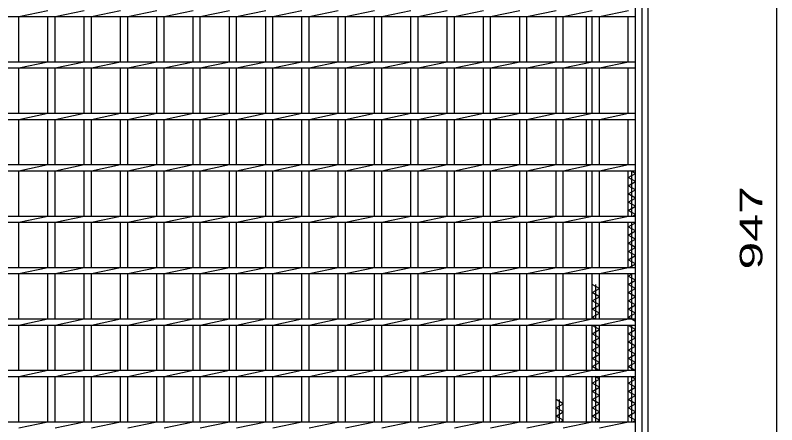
# Model space of a CAD drawing. Units: millimetres, scale not verified. Extents: x -1820 to 1731, y -1282 to 1054.
# Drawn here: x -956 to -216, y -51 to 347 of the extents above; entities that cross this region are included whole.
import ezdxf
from ezdxf.enums import TextEntityAlignment as Align

# ---------------------------------------------------------------- set-up
doc = ezdxf.new("R2010")
doc.units = ezdxf.units.MM
doc.header["$LTSCALE"] = 10
for name, color, linetype, lineweight in [('16', 3, 'Continuous', 25), ('19', 6, 'Continuous', 25), ('22', 4, 'Continuous', 25)]:
    doc.layers.add(name, color=color, linetype=linetype, lineweight=lineweight)
doc.styles.add('ベクトル', font='')
doc.styles.get('ベクトル').set_extended_font_data('ベクトル')

msp = doc.modelspace()

# ---------------------------------------------------------------- linework, layer by layer
at = {"layer": '16'}
for p, q in [((-353, -346.5), (-353, 644.5)), ((-952.7, 346), (-924.4, 352)), ((-917.4, 346), (-889.1, 352)), ((-882.1, 346), (-853.8, 352)), ((-846.8, 346), (-818.5, 352)), ((-811.5, 346), (-783.2, 352)), ((-776.2, 346), (-747.9, 352)), ((-740.9, 346), (-712.6, 352)), ((-705.6, 346), (-677.3, 352)), ((-670.3, 346), (-642, 352)), ((-635, 346), (-606.7, 352)), ((-599.7, 346), (-571.4, 352)), ((-564.4, 346), (-536.1, 352)), ((-529.1, 346), (-500.8, 352)), ((-493.8, 346), (-465.5, 352)), ((-458.5, 346), (-430.2, 352)), ((-423.2, 346), (-394.9, 352)), ((-387.9, 346), (-359.6, 352)), ((-353, 346), (-353, 352)), ((-1348, 346), (-353, 346)), ((-952.7, 302), (-952.7, 346)), ((-924.4, 302), (-924.4, 346)), ((-917.4, 302), (-917.4, 346)), ((-889.1, 302), (-889.1, 346)), ((-882.1, 302), (-882.1, 346)), ((-853.8, 302), (-853.8, 346)), ((-846.8, 302), (-846.8, 346)), ((-818.5, 302), (-818.5, 346)), ((-811.5, 302), (-811.5, 346)), ((-783.2, 302), (-783.2, 346)), ((-776.2, 302), (-776.2, 346)), ((-747.9, 302), (-747.9, 346)), ((-740.9, 302), (-740.9, 346)), ((-712.6, 302), (-712.6, 346)), ((-705.6, 302), (-705.6, 346)), ((-677.3, 302), (-677.3, 346)), ((-670.3, 302), (-670.3, 346)), ((-642, 302), (-642, 346)), ((-635, 302), (-635, 346)), ((-606.7, 302), (-606.7, 346)), ((-599.7, 302), (-599.7, 346)), ((-571.4, 302), (-571.4, 346)), ((-564.4, 302), (-564.4, 346)), ((-536.1, 302), (-536.1, 346)), ((-529.1, 302), (-529.1, 346)), ((-500.8, 302), (-500.8, 346)), ((-493.8, 302), (-493.8, 346)), ((-465.5, 302), (-465.5, 346)), ((-458.5, 302), (-458.5, 346)), ((-430.2, 302), (-430.2, 346)), ((-423.2, 302), (-423.2, 346)), ((-394.9, 302), (-394.9, 346)), ((-387.9, 302), (-387.9, 346)), ((-360, 302), (-360, 346)), ((-1348, 302), (-353, 302)), ((-952.7, 296), (-924.4, 302)), ((-917.4, 296), (-889.1, 302)), ((-882.1, 296), (-853.8, 302)), ((-846.8, 296), (-818.5, 302)), ((-811.5, 296), (-783.2, 302)), ((-776.2, 296), (-747.9, 302)), ((-740.9, 296), (-712.6, 302)), ((-705.6, 296), (-677.3, 302)), ((-670.3, 296), (-642, 302)), ((-635, 296), (-606.7, 302)), ((-599.7, 296), (-571.4, 302)), ((-564.4, 296), (-536.1, 302)), ((-529.1, 296), (-500.8, 302)), ((-493.8, 296), (-465.5, 302)), ((-458.5, 296), (-430.2, 302)), ((-423.2, 296), (-394.9, 302)), ((-387.9, 296), (-359.6, 302)), ((-353, 296), (-353, 302)), ((-1348, 296), (-353, 296)), ((-952.7, 252), (-952.7, 296)), ((-924.4, 252), (-924.4, 296)), ((-917.4, 252), (-917.4, 296)), ((-889.1, 252), (-889.1, 296)), ((-882.1, 252), (-882.1, 296)), ((-853.8, 252), (-853.8, 296)), ((-846.8, 252), (-846.8, 296)), ((-818.5, 252), (-818.5, 296)), ((-811.5, 252), (-811.5, 296)), ((-783.2, 252), (-783.2, 296)), ((-776.2, 252), (-776.2, 296)), ((-747.9, 252), (-747.9, 296)), ((-740.9, 252), (-740.9, 296)), ((-712.6, 252), (-712.6, 296)), ((-705.6, 252), (-705.6, 296)), ((-677.3, 252), (-677.3, 296)), ((-670.3, 252), (-670.3, 296)), ((-642, 252), (-642, 296)), ((-635, 252), (-635, 296)), ((-606.7, 252), (-606.7, 296)), ((-599.7, 252), (-599.7, 296)), ((-571.4, 252), (-571.4, 296)), ((-564.4, 252), (-564.4, 296)), ((-536.1, 252), (-536.1, 296)), ((-529.1, 252), (-529.1, 296)), ((-500.8, 252), (-500.8, 296)), ((-493.8, 252), (-493.8, 296)), ((-465.5, 252), (-465.5, 296)), ((-458.5, 252), (-458.5, 296)), ((-430.2, 252), (-430.2, 296)), ((-423.2, 252), (-423.2, 296)), ((-394.9, 252), (-394.9, 296)), ((-387.9, 252), (-387.9, 296)), ((-360, 252), (-360, 296)), ((-1348, 252), (-353, 252)), ((-952.7, 246), (-924.4, 252)), ((-917.4, 246), (-889.1, 252)), ((-882.1, 246), (-853.8, 252)), ((-846.8, 246), (-818.5, 252)), ((-811.5, 246), (-783.2, 252)), ((-776.2, 246), (-747.9, 252)), ((-740.9, 246), (-712.6, 252)), ((-705.6, 246), (-677.3, 252)), ((-670.3, 246), (-642, 252)), ((-635, 246), (-606.7, 252)), ((-599.7, 246), (-571.4, 252)), ((-564.4, 246), (-536.1, 252)), ((-529.1, 246), (-500.8, 252)), ((-493.8, 246), (-465.5, 252)), ((-458.5, 246), (-430.2, 252)), ((-423.2, 246), (-394.9, 252)), ((-387.9, 246), (-359.6, 252)), ((-353, 246), (-353, 252)), ((-1348, 246), (-353, 246)), ((-952.7, 202), (-952.7, 246)), ((-924.4, 202), (-924.4, 246)), ((-917.4, 202), (-917.4, 246)), ((-889.1, 202), (-889.1, 246)), ((-882.1, 202), (-882.1, 246)), ((-853.8, 202), (-853.8, 246)), ((-846.8, 202), (-846.8, 246)), ((-818.5, 202), (-818.5, 246)), ((-811.5, 202), (-811.5, 246)), ((-783.2, 202), (-783.2, 246)), ((-776.2, 202), (-776.2, 246)), ((-747.9, 202), (-747.9, 246)), ((-740.9, 202), (-740.9, 246)), ((-712.6, 202), (-712.6, 246)), ((-705.6, 202), (-705.6, 246)), ((-677.3, 202), (-677.3, 246)), ((-670.3, 202), (-670.3, 246)), ((-642, 202), (-642, 246)), ((-635, 202), (-635, 246)), ((-606.7, 202), (-606.7, 246)), ((-599.7, 202), (-599.7, 246)), ((-571.4, 202), (-571.4, 246)), ((-564.4, 202), (-564.4, 246)), ((-536.1, 202), (-536.1, 246)), ((-529.1, 202), (-529.1, 246)), ((-500.8, 202), (-500.8, 246)), ((-493.8, 202), (-493.8, 246)), ((-465.5, 202), (-465.5, 246)), ((-458.5, 202), (-458.5, 246)), ((-430.2, 202), (-430.2, 246)), ((-423.2, 202), (-423.2, 246)), ((-394.9, 202), (-394.9, 246)), ((-387.9, 202), (-387.9, 246)), ((-360, 202), (-360, 246)), ((-1348, 202), (-353, 202)), ((-952.7, 196), (-924.4, 202)), ((-917.4, 196), (-889.1, 202)), ((-882.1, 196), (-853.8, 202)), ((-846.8, 196), (-818.5, 202)), ((-811.5, 196), (-783.2, 202)), ((-776.2, 196), (-747.9, 202)), ((-740.9, 196), (-712.6, 202)), ((-705.6, 196), (-677.3, 202)), ((-670.3, 196), (-642, 202)), ((-635, 196), (-606.7, 202)), ((-599.7, 196), (-571.4, 202)), ((-564.4, 196), (-536.1, 202)), ((-529.1, 196), (-500.8, 202)), ((-493.8, 196), (-465.5, 202)), ((-458.5, 196), (-430.2, 202)), ((-423.2, 196), (-394.9, 202)), ((-387.9, 196), (-359.6, 202)), ((-353, 196), (-353, 202)), ((-1348, 196), (-353, 196)), ((-952.7, 152), (-952.7, 196)), ((-924.4, 152), (-924.4, 196)), ((-917.4, 152), (-917.4, 196)), ((-889.1, 152), (-889.1, 196)), ((-882.1, 152), (-882.1, 196)), ((-853.8, 152), (-853.8, 196)), ((-846.8, 152), (-846.8, 196)), ((-818.5, 152), (-818.5, 196)), ((-811.5, 152), (-811.5, 196)), ((-783.2, 152), (-783.2, 196)), ((-776.2, 152), (-776.2, 196)), ((-747.9, 152), (-747.9, 196)), ((-740.9, 152), (-740.9, 196)), ((-712.6, 152), (-712.6, 196)), ((-705.6, 152), (-705.6, 196)), ((-677.3, 152), (-677.3, 196)), ((-670.3, 152), (-670.3, 196)), ((-642, 152), (-642, 196)), ((-635, 152), (-635, 196)), ((-606.7, 152), (-606.7, 196)), ((-599.7, 152), (-599.7, 196)), ((-571.4, 152), (-571.4, 196)), ((-564.4, 152), (-564.4, 196)), ((-536.1, 152), (-536.1, 196)), ((-529.1, 152), (-529.1, 196)), ((-500.8, 152), (-500.8, 196)), ((-493.8, 152), (-493.8, 196)), ((-465.5, 152), (-465.5, 196)), ((-458.5, 152), (-458.5, 196)), ((-430.2, 152), (-430.2, 196)), ((-423.2, 152), (-423.2, 196)), ((-394.9, 152), (-394.9, 196)), ((-387.9, 152), (-387.9, 196)), ((-360, 152), (-360, 196)), ((-360, 189.5), (-353, 193.5)), ((-353, 193.5), (-357.37, 196)), ((-356.5, 152), (-356.5, 196)), ((-353, 185.5), (-360, 189.5)), ((-360, 181.5), (-353, 185.5)), ((-353, 177.5), (-360, 181.5)), ((-360, 173.5), (-353, 177.5)), ((-353, 169.5), (-360, 173.5)), ((-360, 165.5), (-353, 169.5)), ((-353, 161.5), (-360, 165.5)), ((-360, 157.5), (-353, 161.5)), ((-353, 153.5), (-360, 157.5)), ((-1348, 152), (-353, 152)), ((-952.7, 146), (-924.4, 152)), ((-917.4, 146), (-889.1, 152)), ((-882.1, 146), (-853.8, 152)), ((-846.8, 146), (-818.5, 152)), ((-811.5, 146), (-783.2, 152)), ((-776.2, 146), (-747.9, 152)), ((-740.9, 146), (-712.6, 152)), ((-705.6, 146), (-677.3, 152)), ((-670.3, 146), (-642, 152)), ((-635, 146), (-606.7, 152)), ((-599.7, 146), (-571.4, 152)), ((-564.4, 146), (-536.1, 152)), ((-529.1, 146), (-500.8, 152)), ((-493.8, 146), (-465.5, 152)), ((-458.5, 146), (-430.2, 152)), ((-423.2, 146), (-394.9, 152)), ((-387.9, 146), (-359.6, 152)), ((-355.62, 152), (-353, 153.5)), ((-353, 146), (-353, 152)), ((-1348, 146), (-353, 146)), ((-952.7, 102), (-952.7, 146)), ((-924.4, 102), (-924.4, 146)), ((-917.4, 102), (-917.4, 146)), ((-889.1, 102), (-889.1, 146)), ((-882.1, 102), (-882.1, 146)), ((-853.8, 102), (-853.8, 146)), ((-846.8, 102), (-846.8, 146)), ((-818.5, 102), (-818.5, 146)), ((-811.5, 102), (-811.5, 146)), ((-783.2, 102), (-783.2, 146)), ((-776.2, 102), (-776.2, 146)), ((-747.9, 102), (-747.9, 146)), ((-740.9, 102), (-740.9, 146)), ((-712.6, 102), (-712.6, 146)), ((-705.6, 102), (-705.6, 146)), ((-677.3, 102), (-677.3, 146)), ((-670.3, 102), (-670.3, 146)), ((-642, 102), (-642, 146)), ((-635, 102), (-635, 146)), ((-606.7, 102), (-606.7, 146)), ((-599.7, 102), (-599.7, 146)), ((-571.4, 102), (-571.4, 146)), ((-564.4, 102), (-564.4, 146)), ((-536.1, 102), (-536.1, 146)), ((-529.1, 102), (-529.1, 146)), ((-500.8, 102), (-500.8, 146)), ((-493.8, 102), (-493.8, 146)), ((-465.5, 102), (-465.5, 146)), ((-458.5, 102), (-458.5, 146)), ((-430.2, 102), (-430.2, 146)), ((-423.2, 102), (-423.2, 146)), ((-394.9, 102), (-394.9, 146)), ((-387.9, 102), (-387.9, 146)), ((-360, 102), (-360, 146)), ((-360, 141.5), (-353, 145.5)), ((-353, 137.5), (-360, 141.5)), ((-356.5, 102), (-356.5, 146)), ((-353, 145.5), (-353.87, 146)), ((-360, 133.5), (-353, 137.5)), ((-353, 129.5), (-360, 133.5)), ((-360, 125.5), (-353, 129.5)), ((-353, 121.5), (-360, 125.5)), ((-360, 117.5), (-353, 121.5)), ((-353, 113.5), (-360, 117.5)), ((-360, 109.5), (-353, 113.5)), ((-353, 105.5), (-360, 109.5)), ((-359.12, 102), (-353, 105.5)), ((-1348, 102), (-353, 102)), ((-952.7, 96), (-924.4, 102)), ((-917.4, 96), (-889.1, 102)), ((-882.1, 96), (-853.8, 102)), ((-846.8, 96), (-818.5, 102)), ((-811.5, 96), (-783.2, 102)), ((-776.2, 96), (-747.9, 102)), ((-740.9, 96), (-712.6, 102)), ((-705.6, 96), (-677.3, 102)), ((-670.3, 96), (-642, 102)), ((-635, 96), (-606.7, 102)), ((-599.7, 96), (-571.4, 102)), ((-564.4, 96), (-536.1, 102)), ((-529.1, 96), (-500.8, 102)), ((-493.8, 96), (-465.5, 102)), ((-458.5, 96), (-430.2, 102)), ((-423.2, 96), (-394.9, 102)), ((-387.9, 96), (-359.6, 102)), ((-353, 96), (-353, 102)), ((-1348, 96), (-353, 96)), ((-952.7, 52), (-952.7, 96)), ((-924.4, 52), (-924.4, 96)), ((-917.4, 52), (-917.4, 96)), ((-889.1, 52), (-889.1, 96)), ((-882.1, 52), (-882.1, 96)), ((-853.8, 52), (-853.8, 96)), ((-846.8, 52), (-846.8, 96)), ((-818.5, 52), (-818.5, 96)), ((-811.5, 52), (-811.5, 96)), ((-783.2, 52), (-783.2, 96)), ((-776.2, 52), (-776.2, 96)), ((-747.9, 52), (-747.9, 96)), ((-740.9, 52), (-740.9, 96)), ((-712.6, 52), (-712.6, 96)), ((-705.6, 52), (-705.6, 96)), ((-677.3, 52), (-677.3, 96)), ((-670.3, 52), (-670.3, 96)), ((-642, 52), (-642, 96)), ((-635, 52), (-635, 96)), ((-606.7, 52), (-606.7, 96)), ((-599.7, 52), (-599.7, 96)), ((-571.4, 52), (-571.4, 96)), ((-564.4, 52), (-564.4, 96)), ((-536.1, 52), (-536.1, 96)), ((-529.1, 52), (-529.1, 96)), ((-500.8, 52), (-500.8, 96)), ((-493.8, 52), (-493.8, 96)), ((-465.5, 52), (-465.5, 96)), ((-458.5, 52), (-458.5, 96)), ((-430.2, 52), (-430.2, 96)), ((-423.2, 52), (-423.2, 96)), ((-394.9, 52), (-394.9, 96)), ((-387.9, 52), (-387.9, 96)), ((-360, 52), (-360, 96)), ((-360, 93.5), (-355.62, 96)), ((-353, 89.5), (-360, 93.5)), ((-360, 85.5), (-353, 89.5)), ((-356.5, 52), (-356.5, 96)), ((-387.9, 81.5), (-394.9, 85.5)), ((-394.9, 77.5), (-387.9, 81.5)), ((-391.4, 52), (-391.4, 85.5)), ((-353, 81.5), (-360, 85.5)), ((-360, 77.5), (-353, 81.5)), ((-387.9, 73.5), (-394.9, 77.5)), ((-353, 73.5), (-360, 77.5)), ((-394.9, 69.5), (-387.9, 73.5)), ((-387.9, 65.5), (-394.9, 69.5)), ((-360, 69.5), (-353, 73.5)), ((-353, 65.5), (-360, 69.5)), ((-394.9, 61.5), (-387.9, 65.5)), ((-387.9, 57.5), (-394.9, 61.5)), ((-360, 61.5), (-353, 65.5)), ((-353, 57.5), (-360, 61.5)), ((-1348, 52), (-353, 52)), ((-952.7, 46), (-924.4, 52)), ((-917.4, 46), (-889.1, 52)), ((-882.1, 46), (-853.8, 52)), ((-846.8, 46), (-818.5, 52)), ((-811.5, 46), (-783.2, 52)), ((-776.2, 46), (-747.9, 52)), ((-740.9, 46), (-712.6, 52)), ((-705.6, 46), (-677.3, 52)), ((-670.3, 46), (-642, 52)), ((-635, 46), (-606.7, 52)), ((-599.7, 46), (-571.4, 52)), ((-564.4, 46), (-536.1, 52)), ((-529.1, 46), (-500.8, 52)), ((-493.8, 46), (-465.5, 52)), ((-458.5, 46), (-430.2, 52)), ((-423.2, 46), (-394.9, 52)), ((-394.9, 53.5), (-387.9, 57.5)), ((-392.28, 52), (-394.9, 53.5)), ((-387.9, 46), (-359.6, 52)), ((-360, 53.5), (-353, 57.5)), ((-353, 49.5), (-360, 53.5)), ((-353, 46), (-353, 52)), ((-1348, 46), (-353, 46)), ((-952.7, 2), (-952.7, 46)), ((-924.4, 2), (-924.4, 46)), ((-917.4, 2), (-917.4, 46)), ((-889.1, 2), (-889.1, 46)), ((-882.1, 2), (-882.1, 46)), ((-853.8, 2), (-853.8, 46)), ((-846.8, 2), (-846.8, 46)), ((-818.5, 2), (-818.5, 46)), ((-811.5, 2), (-811.5, 46)), ((-783.2, 2), (-783.2, 46)), ((-776.2, 2), (-776.2, 46)), ((-747.9, 2), (-747.9, 46)), ((-740.9, 2), (-740.9, 46)), ((-712.6, 2), (-712.6, 46)), ((-705.6, 2), (-705.6, 46)), ((-677.3, 2), (-677.3, 46)), ((-670.3, 2), (-670.3, 46)), ((-642, 2), (-642, 46)), ((-635, 2), (-635, 46)), ((-606.7, 2), (-606.7, 46)), ((-599.7, 2), (-599.7, 46)), ((-571.4, 2), (-571.4, 46)), ((-564.4, 2), (-564.4, 46)), ((-536.1, 2), (-536.1, 46)), ((-529.1, 2), (-529.1, 46)), ((-500.8, 2), (-500.8, 46)), ((-493.8, 2), (-493.8, 46)), ((-465.5, 2), (-465.5, 46)), ((-458.5, 2), (-458.5, 46)), ((-430.2, 2), (-430.2, 46)), ((-423.2, 2), (-423.2, 46)), ((-394.9, 2), (-394.9, 46)), ((-394.9, 45.5), (-394.03, 46)), ((-387.9, 41.5), (-394.9, 45.5)), ((-391.4, 2), (-391.4, 46)), ((-387.9, 2), (-387.9, 46)), ((-360, 2), (-360, 46)), ((-360, 45.5), (-359.12, 46)), ((-353, 41.5), (-360, 45.5)), ((-356.5, 2), (-356.5, 46)), ((-394.9, 37.5), (-387.9, 41.5)), ((-387.9, 33.5), (-394.9, 37.5)), ((-360, 37.5), (-353, 41.5)), ((-353, 33.5), (-360, 37.5)), ((-394.9, 29.5), (-387.9, 33.5)), ((-360, 29.5), (-353, 33.5)), ((-387.9, 25.5), (-394.9, 29.5)), ((-394.9, 21.5), (-387.9, 25.5)), ((-353, 25.5), (-360, 29.5)), ((-360, 21.5), (-353, 25.5)), ((-387.9, 17.5), (-394.9, 21.5)), ((-394.9, 13.5), (-387.9, 17.5)), ((-353, 17.5), (-360, 21.5)), ((-360, 13.5), (-353, 17.5)), ((-387.9, 9.5), (-394.9, 13.5)), ((-394.9, 5.5), (-387.9, 9.5)), ((-353, 9.5), (-360, 13.5)), ((-360, 5.5), (-353, 9.5)), ((-1348, 2), (-353, 2)), ((-952.7, -4), (-924.4, 2)), ((-917.4, -4), (-889.1, 2)), ((-882.1, -4), (-853.8, 2)), ((-846.8, -4), (-818.5, 2)), ((-811.5, -4), (-783.2, 2)), ((-776.2, -4), (-747.9, 2)), ((-740.9, -4), (-712.6, 2)), ((-705.6, -4), (-677.3, 2)), ((-670.3, -4), (-642, 2)), ((-635, -4), (-606.7, 2)), ((-599.7, -4), (-571.4, 2)), ((-564.4, -4), (-536.1, 2)), ((-529.1, -4), (-500.8, 2)), ((-493.8, -4), (-465.5, 2)), ((-458.5, -4), (-430.2, 2)), ((-423.2, -4), (-394.9, 2)), ((-388.78, 2), (-394.9, 5.5)), ((-387.9, -4), (-359.6, 2)), ((-353, 1.5), (-360, 5.5)), ((-353, -4), (-353, 2)), ((-1348, -4), (-353, -4)), ((-952.7, -48), (-952.7, -4)), ((-924.4, -48), (-924.4, -4)), ((-917.4, -48), (-917.4, -4)), ((-889.1, -48), (-889.1, -4)), ((-882.1, -48), (-882.1, -4)), ((-853.8, -48), (-853.8, -4)), ((-846.8, -48), (-846.8, -4)), ((-818.5, -48), (-818.5, -4)), ((-811.5, -48), (-811.5, -4)), ((-783.2, -48), (-783.2, -4)), ((-776.2, -48), (-776.2, -4)), ((-747.9, -48), (-747.9, -4)), ((-740.9, -48), (-740.9, -4)), ((-712.6, -48), (-712.6, -4)), ((-705.6, -48), (-705.6, -4)), ((-677.3, -48), (-677.3, -4)), ((-670.3, -48), (-670.3, -4)), ((-642, -48), (-642, -4)), ((-635, -48), (-635, -4)), ((-606.7, -48), (-606.7, -4)), ((-599.7, -48), (-599.7, -4)), ((-571.4, -48), (-571.4, -4)), ((-564.4, -48), (-564.4, -4)), ((-536.1, -48), (-536.1, -4)), ((-529.1, -48), (-529.1, -4)), ((-500.8, -48), (-500.8, -4)), ((-493.8, -48), (-493.8, -4)), ((-465.5, -48), (-465.5, -4)), ((-458.5, -48), (-458.5, -4)), ((-430.2, -48), (-430.2, -4)), ((-423.2, -48), (-423.2, -4)), ((-394.9, -48), (-394.9, -4)), ((-394.9, -10.5), (-387.9, -6.5)), ((-387.9, -6.5), (-392.28, -4)), ((-391.4, -48), (-391.4, -4)), ((-387.9, -48), (-387.9, -4)), ((-360, -48), (-360, -4)), ((-360, -10.5), (-353, -6.5)), ((-353, -6.5), (-357.37, -4)), ((-356.5, -48), (-356.5, -4)), ((-387.9, -14.5), (-394.9, -10.5)), ((-394.9, -18.5), (-387.9, -14.5)), ((-353, -14.5), (-360, -10.5)), ((-360, -18.5), (-353, -14.5)), ((-387.9, -22.5), (-394.9, -18.5)), ((-353, -22.5), (-360, -18.5)), ((-423.2, -30.5), (-430.2, -26.5)), ((-426.7, -48), (-426.7, -26.5)), ((-394.9, -26.5), (-387.9, -22.5)), ((-387.9, -30.5), (-394.9, -26.5)), ((-360, -26.5), (-353, -22.5)), ((-353, -30.5), (-360, -26.5)), ((-430.2, -34.5), (-423.2, -30.5)), ((-423.2, -38.5), (-430.2, -34.5)), ((-394.9, -34.5), (-387.9, -30.5)), ((-387.9, -38.5), (-394.9, -34.5)), ((-360, -34.5), (-353, -30.5)), ((-353, -38.5), (-360, -34.5)), ((-430.2, -42.5), (-423.2, -38.5)), ((-423.2, -46.5), (-430.2, -42.5)), ((-394.9, -42.5), (-387.9, -38.5)), ((-387.9, -46.5), (-394.9, -42.5)), ((-360, -42.5), (-353, -38.5)), ((-353, -46.5), (-360, -42.5)), ((-1348, -48), (-353, -48)), ((-952.7, -54), (-924.4, -48)), ((-917.4, -54), (-889.1, -48)), ((-882.1, -54), (-853.8, -48)), ((-846.8, -54), (-818.5, -48)), ((-811.5, -54), (-783.2, -48)), ((-776.2, -54), (-747.9, -48)), ((-740.9, -54), (-712.6, -48)), ((-705.6, -54), (-677.3, -48)), ((-670.3, -54), (-642, -48)), ((-635, -54), (-606.7, -48)), ((-599.7, -54), (-571.4, -48)), ((-564.4, -54), (-536.1, -48)), ((-529.1, -54), (-500.8, -48)), ((-493.8, -54), (-465.5, -48)), ((-458.5, -54), (-430.2, -48)), ((-425.82, -48), (-423.2, -46.5)), ((-423.2, -54), (-394.9, -48)), ((-390.53, -48), (-387.9, -46.5)), ((-387.9, -54), (-359.6, -48)), ((-355.62, -48), (-353, -46.5)), ((-353, -54), (-353, -48))]:
    msp.add_line(p, q, dxfattribs=at)
at = {"layer": '19'}
for p, q in [((-346.5, -355), (-346.5, 653)), ((-340.5, -361), (-340.5, 659)), ((-400.5, 302), (-400.5, 346)), ((-400.5, 252), (-400.5, 296)), ((-400.5, 202), (-400.5, 246)), ((-400.5, 152), (-400.5, 196)), ((-400.5, 102), (-400.5, 146)), ((-400.5, 52), (-400.5, 96)), ((-400.5, 2), (-400.5, 46)), ((-400.5, -48), (-400.5, -4))]:
    msp.add_line(p, q, dxfattribs=at)
at = {"layer": '22'}
msp.add_line((-215.5, -324.5), (-215.5, 622.5), dxfattribs=at)

# ---------------------------------------------------------------- texts
at = {"layer": '22', "color": 2, "style": 'ベクトル', "width": 1.65}
msp.add_text(' 947 ', height=21.99, rotation=90, dxfattribs=at).set_placement((-240.5, 86.5), align=Align.MIDDLE_LEFT)

doc.saveas('drawing.dxf')
